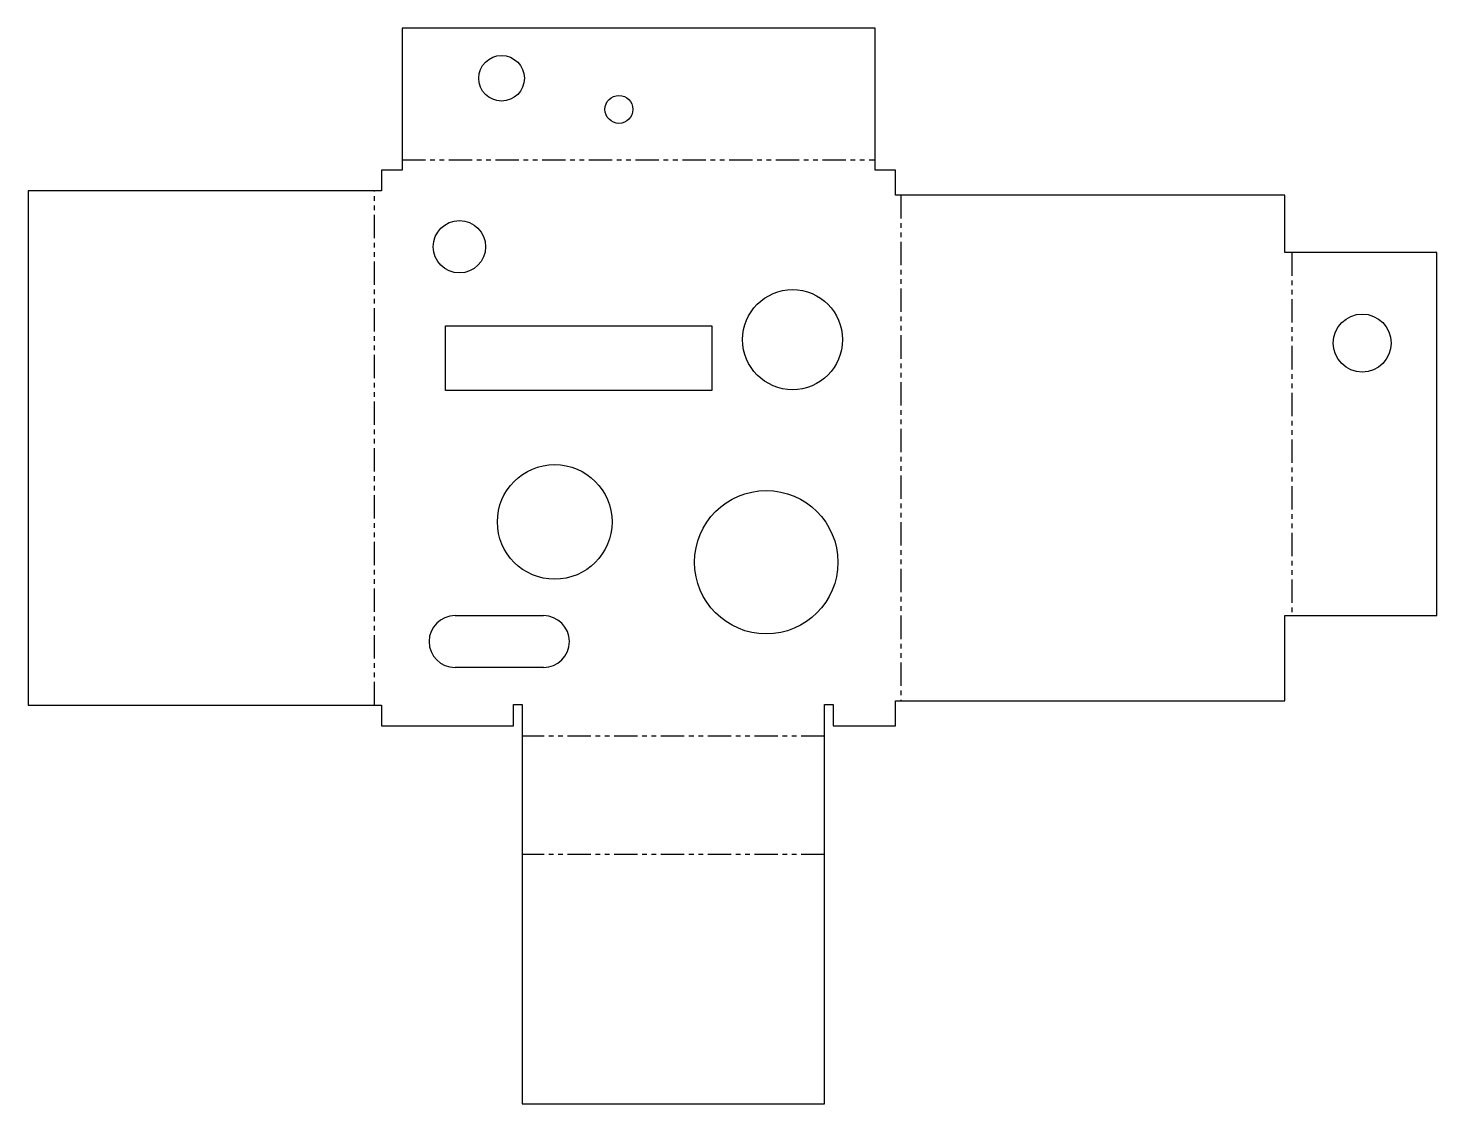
# Model space of a CAD drawing. Header units: millimetres. Extents: x -48 to 143, y -51 to 95.
import ezdxf

# ---------------------------------------------------------------- set-up
doc = ezdxf.new("R2010")
doc.units = ezdxf.units.MM
doc.linetypes.add('PHANTOM', pattern=[6.35, 3.175, -0.635, 0.635, -0.635, 0.635, -0.635])
doc.layers.add('BEND', color=7, linetype='Continuous')
doc.layers.add('CUT', color=7, linetype='Continuous')

msp = doc.modelspace()

# ---------------------------------------------------------------- linework, layer by layer
at = {"layer": 'BEND', "color": 1, "linetype": 'PHANTOM'}
for p, q in [((2.8, 76.94), (67.09, 76.94)), ((-0.94, 2.8), (-0.94, 72.73)), ((70.59, 72.13), (70.59, 3.4)), ((123.74, 64.33), (123.74, 15)), ((60.22, -1.41), (19.15, -1.41)), ((60.22, -17.49), (19.15, -17.49))]:
    msp.add_line(p, q, dxfattribs=at)
at = {"layer": 'CUT'}
for p, q in [((67.09, 94.83), (2.8, 94.83)), ((2.8, 94.83), (2.8, 75.53)), ((67.09, 75.53), (67.09, 94.83)), ((2.8, 75.53), (0, 75.53)), ((0, 75.53), (0, 72.73)), ((69.89, 75.53), (67.09, 75.53)), ((69.89, 72.13), (69.89, 75.53)), ((0, 72.73), (-48.02, 72.73)), ((-48.02, 72.73), (-48.02, 2.8)), ((122.8, 72.13), (69.89, 72.13)), ((122.8, 64.33), (122.8, 72.13)), ((143.45, 64.33), (122.8, 64.33)), ((143.45, 15), (143.45, 64.33)), ((8.69, 45.6), (8.69, 54.38)), ((8.69, 54.38), (44.92, 54.38)), ((44.92, 54.38), (44.92, 45.6)), ((44.92, 45.6), (8.69, 45.6)), ((10, 14.99), (22.03, 14.99)), ((122.8, 3.4), (122.8, 15)), ((122.8, 15), (143.45, 15)), ((22.03, 7.94), (10, 7.94)), ((-48.02, 2.8), (0, 2.8)), ((0, 2.8), (0, 0)), ((17.95, 0), (17.95, 2.9)), ((17.95, 2.9), (19.15, 2.9)), ((19.15, 2.9), (19.15, -51.37)), ((60.22, -51.37), (60.22, 2.9)), ((60.22, 2.9), (61.42, 2.9)), ((61.42, 2.9), (61.42, 0)), ((69.89, 0), (69.89, 3.4)), ((69.89, 3.4), (122.8, 3.4)), ((0, 0), (17.95, 0)), ((61.42, 0), (69.89, 0)), ((19.15, -51.37), (60.22, -51.37))]:
    msp.add_line(p, q, dxfattribs=at)
for centre, radius in [((16.33, 88.02), 3.1), ((32.28, 83.79), 1.9), ((10.6, 65.12), 3.56), ((55.88, 52.49), 6.8), ((133.31, 52.03), 3.94), ((23.55, 27.72), 7.79), ((52.31, 22.24), 9.74)]:
    msp.add_circle(centre, radius, dxfattribs=at)
for centre, start, end in [((10, 11.46), 90, -90), ((22.03, 11.46), -90, 90)]:
    msp.add_arc(centre, 3.52, start, end, dxfattribs=at)

doc.saveas('drawing.dxf')
